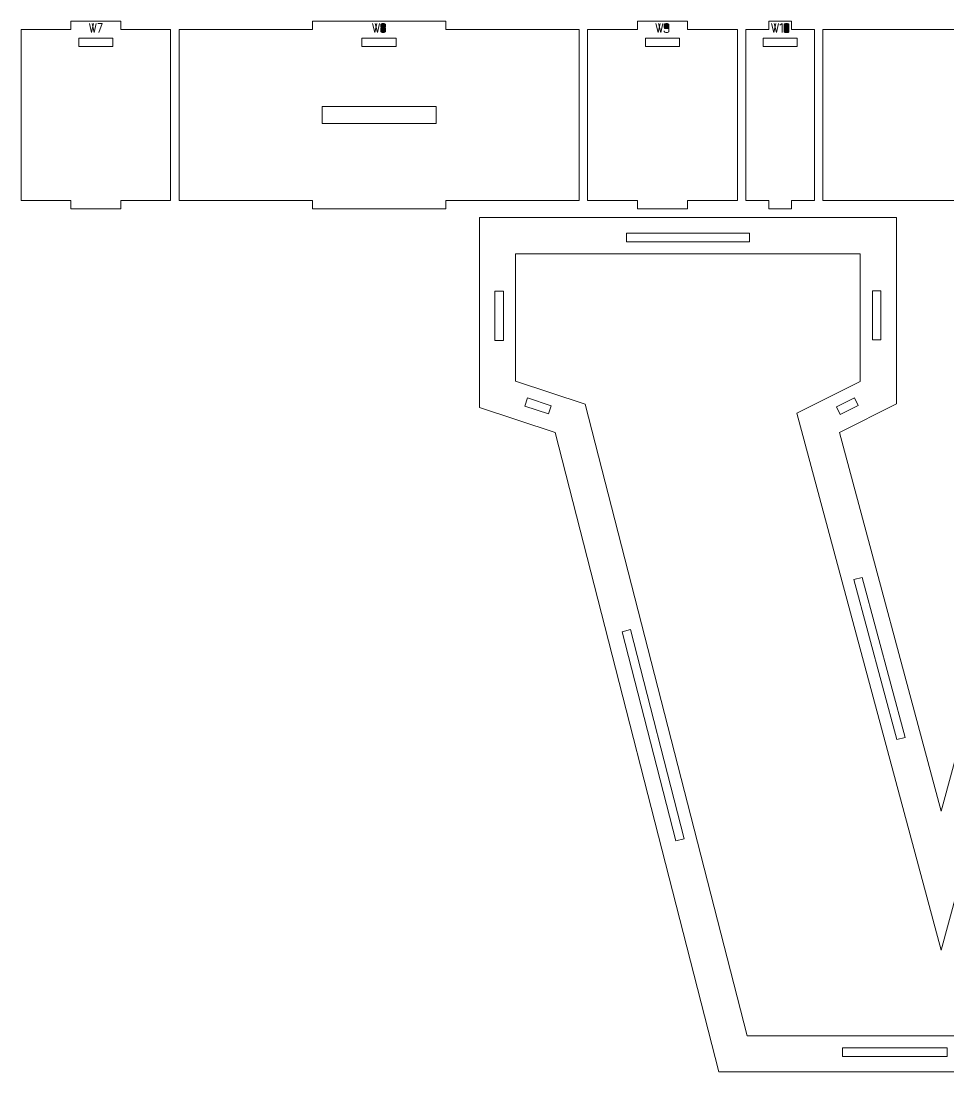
# Model space of a CAD drawing. Header units: centimetres. Extents: x -250 to 250, y -508 to 508.
# Drawn here: x 45.75 to 78.31, y -299.08 to -262.18 of the extents above; entities that cross this region are included whole.
import ezdxf

# ---------------------------------------------------------------- set-up
doc = ezdxf.new("R2010")
doc.units = ezdxf.units.CM
doc.header["$MEASUREMENT"] = 0
doc.layers.add('Capa 1', color=7, linetype='Continuous')

msp = doc.modelspace()

# ---------------------------------------------------------------- hatches: boundary and pattern name
at = {"layer": 'Capa 1', "true_color": 0x3e4095}
h = msp.add_hatch(color=175, dxfattribs=at)
edge = h.paths.add_edge_path()
edge.add_spline(control_points=[(48.15437, -262.27018), (48.15437, -262.27018), (48.23233, -262.58662), (48.23233, -262.58662), (48.23233, -262.58662), (48.30067, -262.27018), (48.30067, -262.27018), (48.30067, -262.27018), (48.30067, -262.27018), (48.30067, -262.27018), (48.30067, -262.27018), (48.23233, -262.58662), (48.23233, -262.58662), (48.23233, -262.58662), (48.15437, -262.27018), (48.15437, -262.27018)], knot_values=[0, 0, 0, 0, 0.2, 0.2, 0.2, 0.4, 0.4, 0.4, 0.6, 0.6, 0.6, 0.8, 0.8, 0.8, 1, 1, 1, 1], degree=3, periodic=1)
h = msp.add_hatch(color=175, dxfattribs=at)
edge = h.paths.add_edge_path()
edge.add_spline(control_points=[(48.24793, -262.27018), (48.24793, -262.27018), (48.32589, -262.58662), (48.32589, -262.58662), (48.32589, -262.58662), (48.39422, -262.27018), (48.39422, -262.27018), (48.39422, -262.27018), (48.39422, -262.27018), (48.39422, -262.27018), (48.39422, -262.27018), (48.32589, -262.58662), (48.32589, -262.58662), (48.32589, -262.58662), (48.24793, -262.27018), (48.24793, -262.27018)], knot_values=[0, 0, 0, 0, 0.2, 0.2, 0.2, 0.4, 0.4, 0.4, 0.6, 0.6, 0.6, 0.8, 0.8, 0.8, 1, 1, 1, 1], degree=3, periodic=1)
h = msp.add_hatch(color=175, dxfattribs=at)
edge = h.paths.add_edge_path()
edge.add_spline(control_points=[(48.4864, -262.58662), (48.4864, -262.58662), (48.60748, -262.27018), (48.60748, -262.27018), (48.60748, -262.27018), (48.44788, -262.27018), (48.44788, -262.27018), (48.44788, -262.27018), (48.60748, -262.27018), (48.60748, -262.27018), (48.60748, -262.27018), (48.4864, -262.58662), (48.4864, -262.58662)], knot_values=[0, 0, 0, 0, 0.25, 0.25, 0.25, 0.5, 0.5, 0.5, 0.75, 0.75, 0.75, 1, 1, 1, 1], degree=3, periodic=1)
h = msp.add_hatch(color=175, dxfattribs=at)
edge = h.paths.add_edge_path()
edge.add_spline(control_points=[(58.10013, -262.27018), (58.10013, -262.27018), (58.17809, -262.58662), (58.17809, -262.58662), (58.17809, -262.58662), (58.24643, -262.27018), (58.24643, -262.27018), (58.24643, -262.27018), (58.24643, -262.27018), (58.24643, -262.27018), (58.24643, -262.27018), (58.17809, -262.58662), (58.17809, -262.58662), (58.17809, -262.58662), (58.10013, -262.27018), (58.10013, -262.27018)], knot_values=[0, 0, 0, 0, 0.2, 0.2, 0.2, 0.4, 0.4, 0.4, 0.6, 0.6, 0.6, 0.8, 0.8, 0.8, 1, 1, 1, 1], degree=3, periodic=1)
h = msp.add_hatch(color=175, dxfattribs=at)
edge = h.paths.add_edge_path()
edge.add_spline(control_points=[(58.19369, -262.27018), (58.19369, -262.27018), (58.27165, -262.58662), (58.27165, -262.58662), (58.27165, -262.58662), (58.33998, -262.27018), (58.33998, -262.27018), (58.33998, -262.27018), (58.33998, -262.27018), (58.33998, -262.27018), (58.33998, -262.27018), (58.27165, -262.58662), (58.27165, -262.58662), (58.27165, -262.58662), (58.19369, -262.27018), (58.19369, -262.27018)], knot_values=[0, 0, 0, 0, 0.2, 0.2, 0.2, 0.4, 0.4, 0.4, 0.6, 0.6, 0.6, 0.8, 0.8, 0.8, 1, 1, 1, 1], degree=3, periodic=1)
h = msp.add_hatch(color=175, dxfattribs=at)
edge = h.paths.add_edge_path()
edge.add_spline(control_points=[(58.39364, -262.37979), (58.39364, -262.38774), (58.3993, -262.39492), (58.41061, -262.40134), (58.42192, -262.40776), (58.44378, -262.41204), (58.47619, -262.41418), (58.5086, -262.41204), (58.53046, -262.40776), (58.54177, -262.40134), (58.55308, -262.39492), (58.55874, -262.38774), (58.55874, -262.37979), (58.55874, -262.37979), (58.55874, -262.30549), (58.55874, -262.30549), (58.55874, -262.29571), (58.55087, -262.28738), (58.53512, -262.2805), (58.51938, -262.27362), (58.49973, -262.27018), (58.47619, -262.27018), (58.45265, -262.27018), (58.433, -262.27362), (58.41726, -262.2805), (58.40151, -262.28738), (58.39364, -262.29571), (58.39364, -262.30549), (58.39364, -262.30549), (58.39364, -262.37979), (58.39364, -262.37979)], knot_values=[0, 0, 0, 0, 0.1, 0.1, 0.1, 0.2, 0.2, 0.2, 0.3, 0.3, 0.3, 0.4, 0.4, 0.4, 0.5, 0.5, 0.5, 0.6, 0.6, 0.6, 0.7, 0.7, 0.7, 0.8, 0.8, 0.8, 0.9, 0.9, 0.9, 1, 1, 1, 1], degree=3, periodic=1)
h = msp.add_hatch(color=175, dxfattribs=at)
edge = h.paths.add_edge_path()
edge.add_spline(control_points=[(58.47619, -262.58662), (58.45265, -262.58662), (58.433, -262.58318), (58.41726, -262.5763), (58.40151, -262.56942), (58.39364, -262.56109), (58.39364, -262.55131), (58.39364, -262.55131), (58.39364, -262.44812), (58.39364, -262.44812), (58.39364, -262.43986), (58.3993, -262.43268), (58.41061, -262.42657), (58.42192, -262.42045), (58.44378, -262.41632), (58.47619, -262.41418), (58.44378, -262.41204), (58.42192, -262.40776), (58.41061, -262.40134), (58.3993, -262.39492), (58.39364, -262.38774), (58.39364, -262.37979), (58.39364, -262.37979), (58.39364, -262.30549), (58.39364, -262.30549), (58.39364, -262.29571), (58.40151, -262.28738), (58.41726, -262.2805), (58.433, -262.27362), (58.45265, -262.27018), (58.47619, -262.27018), (58.49973, -262.27018), (58.51938, -262.27362), (58.53512, -262.2805), (58.55087, -262.28738), (58.55874, -262.29571), (58.55874, -262.30549), (58.55874, -262.30549), (58.55874, -262.37979), (58.55874, -262.37979), (58.55874, -262.38774), (58.55308, -262.39492), (58.54177, -262.40134), (58.53046, -262.40776), (58.5086, -262.41204), (58.47619, -262.41418), (58.5086, -262.41632), (58.53046, -262.42045), (58.54177, -262.42657), (58.55308, -262.43268), (58.55874, -262.43986), (58.55874, -262.44812), (58.55874, -262.44812), (58.55874, -262.55131), (58.55874, -262.55131), (58.55874, -262.56109), (58.55087, -262.56942), (58.53512, -262.5763), (58.51938, -262.58318), (58.49973, -262.58662), (58.47619, -262.58662)], knot_values=[0, 0, 0, 0, 0.05, 0.05, 0.05, 0.1, 0.1, 0.1, 0.15, 0.15, 0.15, 0.2, 0.2, 0.2, 0.25, 0.25, 0.25, 0.3, 0.3, 0.3, 0.35, 0.35, 0.35, 0.4, 0.4, 0.4, 0.45, 0.45, 0.45, 0.5, 0.5, 0.5, 0.55, 0.55, 0.55, 0.6, 0.6, 0.6, 0.65, 0.65, 0.65, 0.7, 0.7, 0.7, 0.75, 0.75, 0.75, 0.8, 0.8, 0.8, 0.85, 0.85, 0.85, 0.9, 0.9, 0.9, 0.95, 0.95, 0.95, 1, 1, 1, 1], degree=3, periodic=1)
h = msp.add_hatch(color=175, dxfattribs=at)
edge = h.paths.add_edge_path()
edge.add_spline(control_points=[(68.05317, -262.27018), (68.05317, -262.27018), (68.13113, -262.58662), (68.13113, -262.58662), (68.13113, -262.58662), (68.19947, -262.27018), (68.19947, -262.27018), (68.19947, -262.27018), (68.19947, -262.27018), (68.19947, -262.27018), (68.19947, -262.27018), (68.13113, -262.58662), (68.13113, -262.58662), (68.13113, -262.58662), (68.05317, -262.27018), (68.05317, -262.27018)], knot_values=[0, 0, 0, 0, 0.2, 0.2, 0.2, 0.4, 0.4, 0.4, 0.6, 0.6, 0.6, 0.8, 0.8, 0.8, 1, 1, 1, 1], degree=3, periodic=1)
h = msp.add_hatch(color=175, dxfattribs=at)
edge = h.paths.add_edge_path()
edge.add_spline(control_points=[(68.14673, -262.27018), (68.14673, -262.27018), (68.22469, -262.58662), (68.22469, -262.58662), (68.22469, -262.58662), (68.29302, -262.27018), (68.29302, -262.27018), (68.29302, -262.27018), (68.29302, -262.27018), (68.29302, -262.27018), (68.29302, -262.27018), (68.22469, -262.58662), (68.22469, -262.58662), (68.22469, -262.58662), (68.14673, -262.27018), (68.14673, -262.27018)], knot_values=[0, 0, 0, 0, 0.2, 0.2, 0.2, 0.4, 0.4, 0.4, 0.6, 0.6, 0.6, 0.8, 0.8, 0.8, 1, 1, 1, 1], degree=3, periodic=1)
h = msp.add_hatch(color=175, dxfattribs=at)
edge = h.paths.add_edge_path()
edge.add_spline(control_points=[(68.34668, -262.41281), (68.34668, -262.42259), (68.35455, -262.43092), (68.3703, -262.4378), (68.38604, -262.44468), (68.40569, -262.44812), (68.42923, -262.44812), (68.45247, -262.44873), (68.47203, -262.4459), (68.48793, -262.43964), (68.50383, -262.43337), (68.51178, -262.42442), (68.51178, -262.41281), (68.51178, -262.41281), (68.51178, -262.30549), (68.51178, -262.30549), (68.51178, -262.29571), (68.50391, -262.28738), (68.48816, -262.2805), (68.47242, -262.27362), (68.45277, -262.27018), (68.42923, -262.27018), (68.40569, -262.27018), (68.38604, -262.27362), (68.3703, -262.2805), (68.35455, -262.28738), (68.34668, -262.29571), (68.34668, -262.30549), (68.34668, -262.30549), (68.34668, -262.41281), (68.34668, -262.41281)], knot_values=[0, 0, 0, 0, 0.1, 0.1, 0.1, 0.2, 0.2, 0.2, 0.3, 0.3, 0.3, 0.4, 0.4, 0.4, 0.5, 0.5, 0.5, 0.6, 0.6, 0.6, 0.7, 0.7, 0.7, 0.8, 0.8, 0.8, 0.9, 0.9, 0.9, 1, 1, 1, 1], degree=3, periodic=1)
h = msp.add_hatch(color=175, dxfattribs=at)
edge = h.paths.add_edge_path()
edge.add_spline(control_points=[(68.42923, -262.58662), (68.40569, -262.58662), (68.38604, -262.58318), (68.3703, -262.5763), (68.35455, -262.56942), (68.34668, -262.56109), (68.34668, -262.55131), (68.34668, -262.55131), (68.34668, -262.52608), (68.34668, -262.52608), (68.34668, -262.52608), (68.34668, -262.55131), (68.34668, -262.55131), (68.34668, -262.56109), (68.35455, -262.56942), (68.3703, -262.5763), (68.38604, -262.58318), (68.40569, -262.58662), (68.42923, -262.58662), (68.45277, -262.58662), (68.47242, -262.58318), (68.48816, -262.5763), (68.50391, -262.56942), (68.51178, -262.56109), (68.51178, -262.55131), (68.51178, -262.55131), (68.51178, -262.41281), (68.51178, -262.41281), (68.51178, -262.42442), (68.50383, -262.43337), (68.48793, -262.43964), (68.47203, -262.4459), (68.45247, -262.44873), (68.42923, -262.44812), (68.40569, -262.44812), (68.38604, -262.44468), (68.3703, -262.4378), (68.35455, -262.43092), (68.34668, -262.42259), (68.34668, -262.41281), (68.34668, -262.41281), (68.34668, -262.30549), (68.34668, -262.30549), (68.34668, -262.29571), (68.35455, -262.28738), (68.3703, -262.2805), (68.38604, -262.27362), (68.40569, -262.27018), (68.42923, -262.27018), (68.45277, -262.27018), (68.47242, -262.27362), (68.48816, -262.2805), (68.50391, -262.28738), (68.51178, -262.29571), (68.51178, -262.30549), (68.51178, -262.30549), (68.51178, -262.41281), (68.51178, -262.41281), (68.51178, -262.41281), (68.51178, -262.55131), (68.51178, -262.55131), (68.51178, -262.56109), (68.50391, -262.56942), (68.48816, -262.5763), (68.47242, -262.58318), (68.45277, -262.58662), (68.42923, -262.58662)], knot_values=[0, 0, 0, 0, 0.04545455, 0.04545455, 0.04545455, 0.09090909, 0.09090909, 0.09090909, 0.13636364, 0.13636364, 0.13636364, 0.18181818, 0.18181818, 0.18181818, 0.22727273, 0.22727273, 0.22727273, 0.27272727, 0.27272727, 0.27272727, 0.31818182, 0.31818182, 0.31818182, 0.36363636, 0.36363636, 0.36363636, 0.40909091, 0.40909091, 0.40909091, 0.45454545, 0.45454545, 0.45454545, 0.5, 0.5, 0.5, 0.54545455, 0.54545455, 0.54545455, 0.59090909, 0.59090909, 0.59090909, 0.63636364, 0.63636364, 0.63636364, 0.68181818, 0.68181818, 0.68181818, 0.72727273, 0.72727273, 0.72727273, 0.77272727, 0.77272727, 0.77272727, 0.81818182, 0.81818182, 0.81818182, 0.86363636, 0.86363636, 0.86363636, 0.90909091, 0.90909091, 0.90909091, 0.95454545, 0.95454545, 0.95454545, 1, 1, 1, 1], degree=3, periodic=1)
h = msp.add_hatch(color=175, dxfattribs=at)
edge = h.paths.add_edge_path()
edge.add_spline(control_points=[(72.11374, -262.27018), (72.11374, -262.27018), (72.1917, -262.58662), (72.1917, -262.58662), (72.1917, -262.58662), (72.26004, -262.27018), (72.26004, -262.27018), (72.26004, -262.27018), (72.26004, -262.27018), (72.26004, -262.27018), (72.26004, -262.27018), (72.1917, -262.58662), (72.1917, -262.58662), (72.1917, -262.58662), (72.11374, -262.27018), (72.11374, -262.27018)], knot_values=[0, 0, 0, 0, 0.2, 0.2, 0.2, 0.4, 0.4, 0.4, 0.6, 0.6, 0.6, 0.8, 0.8, 0.8, 1, 1, 1, 1], degree=3, periodic=1)
h = msp.add_hatch(color=175, dxfattribs=at)
edge = h.paths.add_edge_path()
edge.add_spline(control_points=[(72.2073, -262.27018), (72.2073, -262.27018), (72.28526, -262.58662), (72.28526, -262.58662), (72.28526, -262.58662), (72.35359, -262.27018), (72.35359, -262.27018), (72.35359, -262.27018), (72.35359, -262.27018), (72.35359, -262.27018), (72.35359, -262.27018), (72.28526, -262.58662), (72.28526, -262.58662), (72.28526, -262.58662), (72.2073, -262.27018), (72.2073, -262.27018)], knot_values=[0, 0, 0, 0, 0.2, 0.2, 0.2, 0.4, 0.4, 0.4, 0.6, 0.6, 0.6, 0.8, 0.8, 0.8, 1, 1, 1, 1], degree=3, periodic=1)
h = msp.add_hatch(color=175, dxfattribs=at)
edge = h.paths.add_edge_path()
edge.add_spline(control_points=[(72.48338, -262.26972), (72.48338, -262.26972), (72.40725, -262.32246), (72.40725, -262.32246), (72.40725, -262.32246), (72.48338, -262.26972), (72.48338, -262.26972), (72.48338, -262.26972), (72.48338, -262.58662), (72.48338, -262.58662), (72.48338, -262.58662), (72.48338, -262.26972), (72.48338, -262.26972)], knot_values=[0, 0, 0, 0, 0.25, 0.25, 0.25, 0.5, 0.5, 0.5, 0.75, 0.75, 0.75, 1, 1, 1, 1], degree=3, periodic=1)
h = msp.add_hatch(color=175, dxfattribs=at)
edge = h.paths.add_edge_path()
edge.add_spline(control_points=[(72.55401, -262.56277), (72.55401, -262.57256), (72.56188, -262.57898), (72.57763, -262.58203), (72.59337, -262.58509), (72.61302, -262.58662), (72.63656, -262.58662), (72.6601, -262.58662), (72.67975, -262.58509), (72.69549, -262.58203), (72.71124, -262.57898), (72.71911, -262.57256), (72.71911, -262.56277), (72.71911, -262.56277), (72.71911, -262.29449), (72.71911, -262.29449), (72.71911, -262.2847), (72.71124, -262.2782), (72.69549, -262.27499), (72.67975, -262.27178), (72.6601, -262.27018), (72.63656, -262.27018), (72.61302, -262.27018), (72.59337, -262.27178), (72.57763, -262.27499), (72.56188, -262.2782), (72.55401, -262.2847), (72.55401, -262.29449), (72.55401, -262.29449), (72.55401, -262.56277), (72.55401, -262.56277)], knot_values=[0, 0, 0, 0, 0.1, 0.1, 0.1, 0.2, 0.2, 0.2, 0.3, 0.3, 0.3, 0.4, 0.4, 0.4, 0.5, 0.5, 0.5, 0.6, 0.6, 0.6, 0.7, 0.7, 0.7, 0.8, 0.8, 0.8, 0.9, 0.9, 0.9, 1, 1, 1, 1], degree=3, periodic=1)
h = msp.add_hatch(color=175, dxfattribs=at)
edge = h.paths.add_edge_path()
edge.add_spline(control_points=[(72.71911, -262.56277), (72.71911, -262.57256), (72.71124, -262.57898), (72.69549, -262.58203), (72.67975, -262.58509), (72.6601, -262.58662), (72.63656, -262.58662), (72.61302, -262.58662), (72.59337, -262.58509), (72.57763, -262.58203), (72.56188, -262.57898), (72.55401, -262.57256), (72.55401, -262.56277), (72.55401, -262.56277), (72.55401, -262.29449), (72.55401, -262.29449), (72.55401, -262.2847), (72.56188, -262.2782), (72.57763, -262.27499), (72.59337, -262.27178), (72.61302, -262.27018), (72.63656, -262.27018), (72.6601, -262.27018), (72.67975, -262.27178), (72.69549, -262.27499), (72.71124, -262.2782), (72.71911, -262.2847), (72.71911, -262.29449), (72.71911, -262.29449), (72.71911, -262.56277), (72.71911, -262.56277)], knot_values=[0, 0, 0, 0, 0.1, 0.1, 0.1, 0.2, 0.2, 0.2, 0.3, 0.3, 0.3, 0.4, 0.4, 0.4, 0.5, 0.5, 0.5, 0.6, 0.6, 0.6, 0.7, 0.7, 0.7, 0.8, 0.8, 0.8, 0.9, 0.9, 0.9, 1, 1, 1, 1], degree=3, periodic=1)
h = msp.add_hatch(color=175, dxfattribs=at)
edge = h.paths.add_edge_path()
edge.add_spline(control_points=[(58.39364, -262.55131), (58.39364, -262.56109), (58.40151, -262.56942), (58.41726, -262.5763), (58.433, -262.58318), (58.45265, -262.58662), (58.47619, -262.58662), (58.49973, -262.58662), (58.51938, -262.58318), (58.53512, -262.5763), (58.55087, -262.56942), (58.55874, -262.56109), (58.55874, -262.55131), (58.55874, -262.55131), (58.55874, -262.44812), (58.55874, -262.44812), (58.55874, -262.43986), (58.55308, -262.43268), (58.54177, -262.42657), (58.53046, -262.42045), (58.5086, -262.41632), (58.47619, -262.41418), (58.44378, -262.41632), (58.42192, -262.42045), (58.41061, -262.42657), (58.3993, -262.43268), (58.39364, -262.43986), (58.39364, -262.44812), (58.39364, -262.44812), (58.39364, -262.55131), (58.39364, -262.55131)], knot_values=[0, 0, 0, 0, 0.1, 0.1, 0.1, 0.2, 0.2, 0.2, 0.3, 0.3, 0.3, 0.4, 0.4, 0.4, 0.5, 0.5, 0.5, 0.6, 0.6, 0.6, 0.7, 0.7, 0.7, 0.8, 0.8, 0.8, 0.9, 0.9, 0.9, 1, 1, 1, 1], degree=3, periodic=1)

# ---------------------------------------------------------------- linework, layer by layer
at = {"layer": 'Capa 1', "color": 240, "lineweight": 20}
for points, knots in [([(45.75452, -262.48022), (45.75452, -262.48022), (45.75452, -268.48022), (45.75452, -268.48022), (45.75452, -268.48022), (47.50546, -268.48022), (47.50546, -268.48022), (47.50546, -268.48022), (47.50546, -268.78022), (47.50546, -268.78022), (47.50546, -268.78022), (49.2564, -268.78022), (49.2564, -268.78022), (49.2564, -268.78022), (49.2564, -268.48022), (49.2564, -268.48022), (49.2564, -268.48022), (51.00734, -268.48022), (51.00734, -268.48022), (51.00734, -268.48022), (51.00734, -262.48022), (51.00734, -262.48022), (51.00734, -262.48022), (49.2564, -262.48022), (49.2564, -262.48022), (49.2564, -262.48022), (49.2564, -262.18022), (49.2564, -262.18022), (49.2564, -262.18022), (47.50546, -262.18022), (47.50546, -262.18022), (47.50546, -262.18022), (47.50546, -262.48022), (47.50546, -262.48022), (47.50546, -262.48022), (45.75452, -262.48022), (45.75452, -262.48022)], [0, 0, 0, 0, 0.08333333, 0.08333333, 0.08333333, 0.16666667, 0.16666667, 0.16666667, 0.25, 0.25, 0.25, 0.33333333, 0.33333333, 0.33333333, 0.41666667, 0.41666667, 0.41666667, 0.5, 0.5, 0.5, 0.58333333, 0.58333333, 0.58333333, 0.66666667, 0.66666667, 0.66666667, 0.75, 0.75, 0.75, 0.83333333, 0.83333333, 0.83333333, 0.91666667, 0.91666667, 0.91666667, 1, 1, 1, 1]), ([(51.30734, -262.48022), (51.30734, -262.48022), (51.30734, -268.48022), (51.30734, -268.48022), (51.30734, -268.48022), (55.98873, -268.48022), (55.98873, -268.48022), (55.98873, -268.48022), (55.98873, -268.78022), (55.98873, -268.78022), (55.98873, -268.78022), (60.67013, -268.78022), (60.67013, -268.78022), (60.67013, -268.78022), (60.67013, -268.48022), (60.67013, -268.48022), (60.67013, -268.48022), (65.35153, -268.48022), (65.35153, -268.48022), (65.35153, -268.48022), (65.35153, -262.48022), (65.35153, -262.48022), (65.35153, -262.48022), (60.67013, -262.48022), (60.67013, -262.48022), (60.67013, -262.48022), (60.67013, -262.18022), (60.67013, -262.18022), (60.67013, -262.18022), (55.98873, -262.18022), (55.98873, -262.18022), (55.98873, -262.18022), (55.98873, -262.48022), (55.98873, -262.48022), (55.98873, -262.48022), (51.30734, -262.48022), (51.30734, -262.48022)], [0, 0, 0, 0, 0.08333333, 0.08333333, 0.08333333, 0.16666667, 0.16666667, 0.16666667, 0.25, 0.25, 0.25, 0.33333333, 0.33333333, 0.33333333, 0.41666667, 0.41666667, 0.41666667, 0.5, 0.5, 0.5, 0.58333333, 0.58333333, 0.58333333, 0.66666667, 0.66666667, 0.66666667, 0.75, 0.75, 0.75, 0.83333333, 0.83333333, 0.83333333, 0.91666667, 0.91666667, 0.91666667, 1, 1, 1, 1]), ([(65.65153, -262.48022), (65.65153, -262.48022), (65.65153, -268.48022), (65.65153, -268.48022), (65.65153, -268.48022), (67.40549, -268.48022), (67.40549, -268.48022), (67.40549, -268.48022), (67.40549, -268.78022), (67.40549, -268.78022), (67.40549, -268.78022), (69.15945, -268.78022), (69.15945, -268.78022), (69.15945, -268.78022), (69.15945, -268.48022), (69.15945, -268.48022), (69.15945, -268.48022), (70.91342, -268.48022), (70.91342, -268.48022), (70.91342, -268.48022), (70.91342, -262.48022), (70.91342, -262.48022), (70.91342, -262.48022), (69.15945, -262.48022), (69.15945, -262.48022), (69.15945, -262.48022), (69.15945, -262.18022), (69.15945, -262.18022), (69.15945, -262.18022), (67.40549, -262.18022), (67.40549, -262.18022), (67.40549, -262.18022), (67.40549, -262.48022), (67.40549, -262.48022), (67.40549, -262.48022), (65.65153, -262.48022), (65.65153, -262.48022)], [0, 0, 0, 0, 0.08333333, 0.08333333, 0.08333333, 0.16666667, 0.16666667, 0.16666667, 0.25, 0.25, 0.25, 0.33333333, 0.33333333, 0.33333333, 0.41666667, 0.41666667, 0.41666667, 0.5, 0.5, 0.5, 0.58333333, 0.58333333, 0.58333333, 0.66666667, 0.66666667, 0.66666667, 0.75, 0.75, 0.75, 0.83333333, 0.83333333, 0.83333333, 0.91666667, 0.91666667, 0.91666667, 1, 1, 1, 1]), ([(71.21342, -262.48022), (71.21342, -262.48022), (71.21342, -268.48022), (71.21342, -268.48022), (71.21342, -268.48022), (72.01543, -268.48022), (72.01543, -268.48022), (72.01543, -268.48022), (72.01543, -268.78022), (72.01543, -268.78022), (72.01543, -268.78022), (72.81743, -268.78022), (72.81743, -268.78022), (72.81743, -268.78022), (72.81743, -268.48022), (72.81743, -268.48022), (72.81743, -268.48022), (73.61944, -268.48022), (73.61944, -268.48022), (73.61944, -268.48022), (73.61944, -262.48022), (73.61944, -262.48022), (73.61944, -262.48022), (72.81743, -262.48022), (72.81743, -262.48022), (72.81743, -262.48022), (72.81743, -262.18022), (72.81743, -262.18022), (72.81743, -262.18022), (72.01543, -262.18022), (72.01543, -262.18022), (72.01543, -262.18022), (72.01543, -262.48022), (72.01543, -262.48022), (72.01543, -262.48022), (71.21342, -262.48022), (71.21342, -262.48022)], [0, 0, 0, 0, 0.08333333, 0.08333333, 0.08333333, 0.16666667, 0.16666667, 0.16666667, 0.25, 0.25, 0.25, 0.33333333, 0.33333333, 0.33333333, 0.41666667, 0.41666667, 0.41666667, 0.5, 0.5, 0.5, 0.58333333, 0.58333333, 0.58333333, 0.66666667, 0.66666667, 0.66666667, 0.75, 0.75, 0.75, 0.83333333, 0.83333333, 0.83333333, 0.91666667, 0.91666667, 0.91666667, 1, 1, 1, 1]), ([(73.91944, -262.48022), (73.91944, -262.48022), (73.91944, -268.48022), (73.91944, -268.48022), (73.91944, -268.48022), (79.70701, -268.48022), (79.70701, -268.48022), (79.70701, -268.48022), (79.70701, -268.78022), (79.70701, -268.78022), (79.70701, -268.78022), (85.49458, -268.78022), (85.49458, -268.78022), (85.49458, -268.78022), (85.49458, -268.48022), (85.49458, -268.48022), (85.49458, -268.48022), (91.28215, -268.48022), (91.28215, -268.48022), (91.28215, -268.48022), (91.28215, -262.48022), (91.28215, -262.48022), (91.28215, -262.48022), (85.49458, -262.48022), (85.49458, -262.48022), (85.49458, -262.48022), (85.49458, -262.18022), (85.49458, -262.18022), (85.49458, -262.18022), (79.70701, -262.18022), (79.70701, -262.18022), (79.70701, -262.18022), (79.70701, -262.48022), (79.70701, -262.48022), (79.70701, -262.48022), (73.91944, -262.48022), (73.91944, -262.48022)], [0, 0, 0, 0, 0.08333333, 0.08333333, 0.08333333, 0.16666667, 0.16666667, 0.16666667, 0.25, 0.25, 0.25, 0.33333333, 0.33333333, 0.33333333, 0.41666667, 0.41666667, 0.41666667, 0.5, 0.5, 0.5, 0.58333333, 0.58333333, 0.58333333, 0.66666667, 0.66666667, 0.66666667, 0.75, 0.75, 0.75, 0.83333333, 0.83333333, 0.83333333, 0.91666667, 0.91666667, 0.91666667, 1, 1, 1, 1]), ([(47.78093, -263.08), (47.78093, -263.08), (48.98093, -263.08), (48.98093, -263.08), (48.98093, -263.08), (48.98093, -262.78), (48.98093, -262.78), (48.98093, -262.78), (47.78093, -262.78), (47.78093, -262.78), (47.78093, -262.78), (47.78093, -263.08), (47.78093, -263.08)], [0, 0, 0, 0, 0.25, 0.25, 0.25, 0.5, 0.5, 0.5, 0.75, 0.75, 0.75, 1, 1, 1, 1]), ([(57.72944, -263.08), (57.72944, -263.08), (58.92944, -263.08), (58.92944, -263.08), (58.92944, -263.08), (58.92944, -262.78), (58.92944, -262.78), (58.92944, -262.78), (57.72944, -262.78), (57.72944, -262.78), (57.72944, -262.78), (57.72944, -263.08), (57.72944, -263.08)], [0, 0, 0, 0, 0.25, 0.25, 0.25, 0.5, 0.5, 0.5, 0.75, 0.75, 0.75, 1, 1, 1, 1]), ([(67.68248, -263.08), (67.68248, -263.08), (68.88248, -263.08), (68.88248, -263.08), (68.88248, -263.08), (68.88248, -262.78), (68.88248, -262.78), (68.88248, -262.78), (67.68248, -262.78), (67.68248, -262.78), (67.68248, -262.78), (67.68248, -263.08), (67.68248, -263.08)], [0, 0, 0, 0, 0.25, 0.25, 0.25, 0.5, 0.5, 0.5, 0.75, 0.75, 0.75, 1, 1, 1, 1]), ([(71.81643, -263.08), (71.81643, -263.08), (73.01643, -263.08), (73.01643, -263.08), (73.01643, -263.08), (73.01643, -262.78), (73.01643, -262.78), (73.01643, -262.78), (71.81643, -262.78), (71.81643, -262.78), (71.81643, -262.78), (71.81643, -263.08), (71.81643, -263.08)], [0, 0, 0, 0, 0.25, 0.25, 0.25, 0.5, 0.5, 0.5, 0.75, 0.75, 0.75, 1, 1, 1, 1]), ([(56.32944, -265.18022), (56.32944, -265.18022), (60.32944, -265.18022), (60.32944, -265.18022), (60.32944, -265.18022), (60.32944, -265.78022), (60.32944, -265.78022), (60.32944, -265.78022), (56.32944, -265.78022), (56.32944, -265.78022), (56.32944, -265.78022), (56.32944, -265.18022), (56.32944, -265.18022)], [0, 0, 0, 0, 0.25, 0.25, 0.25, 0.5, 0.5, 0.5, 0.75, 0.75, 0.75, 1, 1, 1, 1])]:
    msp.add_open_spline(points, degree=3, knots=knots, dxfattribs=at)
at = {"layer": 'Capa 1', "color": 114, "lineweight": 9}
for points, knots in [([(48.15437, -262.27018), (48.15437, -262.27018), (48.23233, -262.58662), (48.23233, -262.58662), (48.23233, -262.58662), (48.30067, -262.27018), (48.30067, -262.27018), (48.30067, -262.27018), (48.30067, -262.27018), (48.30067, -262.27018), (48.30067, -262.27018), (48.23233, -262.58662), (48.23233, -262.58662), (48.23233, -262.58662), (48.15437, -262.27018), (48.15437, -262.27018)], [0, 0, 0, 0, 0.2, 0.2, 0.2, 0.4, 0.4, 0.4, 0.6, 0.6, 0.6, 0.8, 0.8, 0.8, 1, 1, 1, 1]), ([(48.24793, -262.27018), (48.24793, -262.27018), (48.32589, -262.58662), (48.32589, -262.58662), (48.32589, -262.58662), (48.39422, -262.27018), (48.39422, -262.27018), (48.39422, -262.27018), (48.39422, -262.27018), (48.39422, -262.27018), (48.39422, -262.27018), (48.32589, -262.58662), (48.32589, -262.58662), (48.32589, -262.58662), (48.24793, -262.27018), (48.24793, -262.27018)], [0, 0, 0, 0, 0.2, 0.2, 0.2, 0.4, 0.4, 0.4, 0.6, 0.6, 0.6, 0.8, 0.8, 0.8, 1, 1, 1, 1]), ([(48.4864, -262.58662), (48.4864, -262.58662), (48.60748, -262.27018), (48.60748, -262.27018), (48.60748, -262.27018), (48.44788, -262.27018), (48.44788, -262.27018), (48.44788, -262.27018), (48.60748, -262.27018), (48.60748, -262.27018), (48.60748, -262.27018), (48.4864, -262.58662), (48.4864, -262.58662)], [0, 0, 0, 0, 0.25, 0.25, 0.25, 0.5, 0.5, 0.5, 0.75, 0.75, 0.75, 1, 1, 1, 1]), ([(58.10013, -262.27018), (58.10013, -262.27018), (58.17809, -262.58662), (58.17809, -262.58662), (58.17809, -262.58662), (58.24643, -262.27018), (58.24643, -262.27018), (58.24643, -262.27018), (58.24643, -262.27018), (58.24643, -262.27018), (58.24643, -262.27018), (58.17809, -262.58662), (58.17809, -262.58662), (58.17809, -262.58662), (58.10013, -262.27018), (58.10013, -262.27018)], [0, 0, 0, 0, 0.2, 0.2, 0.2, 0.4, 0.4, 0.4, 0.6, 0.6, 0.6, 0.8, 0.8, 0.8, 1, 1, 1, 1]), ([(58.19369, -262.27018), (58.19369, -262.27018), (58.27165, -262.58662), (58.27165, -262.58662), (58.27165, -262.58662), (58.33998, -262.27018), (58.33998, -262.27018), (58.33998, -262.27018), (58.33998, -262.27018), (58.33998, -262.27018), (58.33998, -262.27018), (58.27165, -262.58662), (58.27165, -262.58662), (58.27165, -262.58662), (58.19369, -262.27018), (58.19369, -262.27018)], [0, 0, 0, 0, 0.2, 0.2, 0.2, 0.4, 0.4, 0.4, 0.6, 0.6, 0.6, 0.8, 0.8, 0.8, 1, 1, 1, 1]), ([(58.39364, -262.37979), (58.39364, -262.38774), (58.3993, -262.39492), (58.41061, -262.40134), (58.42192, -262.40776), (58.44378, -262.41204), (58.47619, -262.41418), (58.5086, -262.41204), (58.53046, -262.40776), (58.54177, -262.40134), (58.55308, -262.39492), (58.55874, -262.38774), (58.55874, -262.37979), (58.55874, -262.37979), (58.55874, -262.30549), (58.55874, -262.30549), (58.55874, -262.29571), (58.55087, -262.28738), (58.53512, -262.2805), (58.51938, -262.27362), (58.49973, -262.27018), (58.47619, -262.27018), (58.45265, -262.27018), (58.433, -262.27362), (58.41726, -262.2805), (58.40151, -262.28738), (58.39364, -262.29571), (58.39364, -262.30549), (58.39364, -262.30549), (58.39364, -262.37979), (58.39364, -262.37979)], [0, 0, 0, 0, 0.1, 0.1, 0.1, 0.2, 0.2, 0.2, 0.3, 0.3, 0.3, 0.4, 0.4, 0.4, 0.5, 0.5, 0.5, 0.6, 0.6, 0.6, 0.7, 0.7, 0.7, 0.8, 0.8, 0.8, 0.9, 0.9, 0.9, 1, 1, 1, 1]), ([(58.47619, -262.58662), (58.45265, -262.58662), (58.433, -262.58318), (58.41726, -262.5763), (58.40151, -262.56942), (58.39364, -262.56109), (58.39364, -262.55131), (58.39364, -262.55131), (58.39364, -262.44812), (58.39364, -262.44812), (58.39364, -262.43986), (58.3993, -262.43268), (58.41061, -262.42657), (58.42192, -262.42045), (58.44378, -262.41632), (58.47619, -262.41418), (58.44378, -262.41204), (58.42192, -262.40776), (58.41061, -262.40134), (58.3993, -262.39492), (58.39364, -262.38774), (58.39364, -262.37979), (58.39364, -262.37979), (58.39364, -262.30549), (58.39364, -262.30549), (58.39364, -262.29571), (58.40151, -262.28738), (58.41726, -262.2805), (58.433, -262.27362), (58.45265, -262.27018), (58.47619, -262.27018), (58.49973, -262.27018), (58.51938, -262.27362), (58.53512, -262.2805), (58.55087, -262.28738), (58.55874, -262.29571), (58.55874, -262.30549), (58.55874, -262.30549), (58.55874, -262.37979), (58.55874, -262.37979), (58.55874, -262.38774), (58.55308, -262.39492), (58.54177, -262.40134), (58.53046, -262.40776), (58.5086, -262.41204), (58.47619, -262.41418), (58.5086, -262.41632), (58.53046, -262.42045), (58.54177, -262.42657), (58.55308, -262.43268), (58.55874, -262.43986), (58.55874, -262.44812), (58.55874, -262.44812), (58.55874, -262.55131), (58.55874, -262.55131), (58.55874, -262.56109), (58.55087, -262.56942), (58.53512, -262.5763), (58.51938, -262.58318), (58.49973, -262.58662), (58.47619, -262.58662)], [0, 0, 0, 0, 0.05, 0.05, 0.05, 0.1, 0.1, 0.1, 0.15, 0.15, 0.15, 0.2, 0.2, 0.2, 0.25, 0.25, 0.25, 0.3, 0.3, 0.3, 0.35, 0.35, 0.35, 0.4, 0.4, 0.4, 0.45, 0.45, 0.45, 0.5, 0.5, 0.5, 0.55, 0.55, 0.55, 0.6, 0.6, 0.6, 0.65, 0.65, 0.65, 0.7, 0.7, 0.7, 0.75, 0.75, 0.75, 0.8, 0.8, 0.8, 0.85, 0.85, 0.85, 0.9, 0.9, 0.9, 0.95, 0.95, 0.95, 1, 1, 1, 1]), ([(68.05317, -262.27018), (68.05317, -262.27018), (68.13113, -262.58662), (68.13113, -262.58662), (68.13113, -262.58662), (68.19947, -262.27018), (68.19947, -262.27018), (68.19947, -262.27018), (68.19947, -262.27018), (68.19947, -262.27018), (68.19947, -262.27018), (68.13113, -262.58662), (68.13113, -262.58662), (68.13113, -262.58662), (68.05317, -262.27018), (68.05317, -262.27018)], [0, 0, 0, 0, 0.2, 0.2, 0.2, 0.4, 0.4, 0.4, 0.6, 0.6, 0.6, 0.8, 0.8, 0.8, 1, 1, 1, 1]), ([(68.14673, -262.27018), (68.14673, -262.27018), (68.22469, -262.58662), (68.22469, -262.58662), (68.22469, -262.58662), (68.29302, -262.27018), (68.29302, -262.27018), (68.29302, -262.27018), (68.29302, -262.27018), (68.29302, -262.27018), (68.29302, -262.27018), (68.22469, -262.58662), (68.22469, -262.58662), (68.22469, -262.58662), (68.14673, -262.27018), (68.14673, -262.27018)], [0, 0, 0, 0, 0.2, 0.2, 0.2, 0.4, 0.4, 0.4, 0.6, 0.6, 0.6, 0.8, 0.8, 0.8, 1, 1, 1, 1]), ([(68.34668, -262.41281), (68.34668, -262.42259), (68.35455, -262.43092), (68.3703, -262.4378), (68.38604, -262.44468), (68.40569, -262.44812), (68.42923, -262.44812), (68.45247, -262.44873), (68.47203, -262.4459), (68.48793, -262.43964), (68.50383, -262.43337), (68.51178, -262.42442), (68.51178, -262.41281), (68.51178, -262.41281), (68.51178, -262.30549), (68.51178, -262.30549), (68.51178, -262.29571), (68.50391, -262.28738), (68.48816, -262.2805), (68.47242, -262.27362), (68.45277, -262.27018), (68.42923, -262.27018), (68.40569, -262.27018), (68.38604, -262.27362), (68.3703, -262.2805), (68.35455, -262.28738), (68.34668, -262.29571), (68.34668, -262.30549), (68.34668, -262.30549), (68.34668, -262.41281), (68.34668, -262.41281)], [0, 0, 0, 0, 0.1, 0.1, 0.1, 0.2, 0.2, 0.2, 0.3, 0.3, 0.3, 0.4, 0.4, 0.4, 0.5, 0.5, 0.5, 0.6, 0.6, 0.6, 0.7, 0.7, 0.7, 0.8, 0.8, 0.8, 0.9, 0.9, 0.9, 1, 1, 1, 1]), ([(68.42923, -262.58662), (68.40569, -262.58662), (68.38604, -262.58318), (68.3703, -262.5763), (68.35455, -262.56942), (68.34668, -262.56109), (68.34668, -262.55131), (68.34668, -262.55131), (68.34668, -262.52608), (68.34668, -262.52608), (68.34668, -262.52608), (68.34668, -262.55131), (68.34668, -262.55131), (68.34668, -262.56109), (68.35455, -262.56942), (68.3703, -262.5763), (68.38604, -262.58318), (68.40569, -262.58662), (68.42923, -262.58662), (68.45277, -262.58662), (68.47242, -262.58318), (68.48816, -262.5763), (68.50391, -262.56942), (68.51178, -262.56109), (68.51178, -262.55131), (68.51178, -262.55131), (68.51178, -262.41281), (68.51178, -262.41281), (68.51178, -262.42442), (68.50383, -262.43337), (68.48793, -262.43964), (68.47203, -262.4459), (68.45247, -262.44873), (68.42923, -262.44812), (68.40569, -262.44812), (68.38604, -262.44468), (68.3703, -262.4378), (68.35455, -262.43092), (68.34668, -262.42259), (68.34668, -262.41281), (68.34668, -262.41281), (68.34668, -262.30549), (68.34668, -262.30549), (68.34668, -262.29571), (68.35455, -262.28738), (68.3703, -262.2805), (68.38604, -262.27362), (68.40569, -262.27018), (68.42923, -262.27018), (68.45277, -262.27018), (68.47242, -262.27362), (68.48816, -262.2805), (68.50391, -262.28738), (68.51178, -262.29571), (68.51178, -262.30549), (68.51178, -262.30549), (68.51178, -262.41281), (68.51178, -262.41281), (68.51178, -262.41281), (68.51178, -262.55131), (68.51178, -262.55131), (68.51178, -262.56109), (68.50391, -262.56942), (68.48816, -262.5763), (68.47242, -262.58318), (68.45277, -262.58662), (68.42923, -262.58662)], [0, 0, 0, 0, 0.04545455, 0.04545455, 0.04545455, 0.09090909, 0.09090909, 0.09090909, 0.13636364, 0.13636364, 0.13636364, 0.18181818, 0.18181818, 0.18181818, 0.22727273, 0.22727273, 0.22727273, 0.27272727, 0.27272727, 0.27272727, 0.31818182, 0.31818182, 0.31818182, 0.36363636, 0.36363636, 0.36363636, 0.40909091, 0.40909091, 0.40909091, 0.45454545, 0.45454545, 0.45454545, 0.5, 0.5, 0.5, 0.54545455, 0.54545455, 0.54545455, 0.59090909, 0.59090909, 0.59090909, 0.63636364, 0.63636364, 0.63636364, 0.68181818, 0.68181818, 0.68181818, 0.72727273, 0.72727273, 0.72727273, 0.77272727, 0.77272727, 0.77272727, 0.81818182, 0.81818182, 0.81818182, 0.86363636, 0.86363636, 0.86363636, 0.90909091, 0.90909091, 0.90909091, 0.95454545, 0.95454545, 0.95454545, 1, 1, 1, 1]), ([(72.11374, -262.27018), (72.11374, -262.27018), (72.1917, -262.58662), (72.1917, -262.58662), (72.1917, -262.58662), (72.26004, -262.27018), (72.26004, -262.27018), (72.26004, -262.27018), (72.26004, -262.27018), (72.26004, -262.27018), (72.26004, -262.27018), (72.1917, -262.58662), (72.1917, -262.58662), (72.1917, -262.58662), (72.11374, -262.27018), (72.11374, -262.27018)], [0, 0, 0, 0, 0.2, 0.2, 0.2, 0.4, 0.4, 0.4, 0.6, 0.6, 0.6, 0.8, 0.8, 0.8, 1, 1, 1, 1]), ([(72.2073, -262.27018), (72.2073, -262.27018), (72.28526, -262.58662), (72.28526, -262.58662), (72.28526, -262.58662), (72.35359, -262.27018), (72.35359, -262.27018), (72.35359, -262.27018), (72.35359, -262.27018), (72.35359, -262.27018), (72.35359, -262.27018), (72.28526, -262.58662), (72.28526, -262.58662), (72.28526, -262.58662), (72.2073, -262.27018), (72.2073, -262.27018)], [0, 0, 0, 0, 0.2, 0.2, 0.2, 0.4, 0.4, 0.4, 0.6, 0.6, 0.6, 0.8, 0.8, 0.8, 1, 1, 1, 1]), ([(72.48338, -262.26972), (72.48338, -262.26972), (72.40725, -262.32246), (72.40725, -262.32246), (72.40725, -262.32246), (72.48338, -262.26972), (72.48338, -262.26972), (72.48338, -262.26972), (72.48338, -262.58662), (72.48338, -262.58662), (72.48338, -262.58662), (72.48338, -262.26972), (72.48338, -262.26972)], [0, 0, 0, 0, 0.25, 0.25, 0.25, 0.5, 0.5, 0.5, 0.75, 0.75, 0.75, 1, 1, 1, 1]), ([(72.55401, -262.56277), (72.55401, -262.57256), (72.56188, -262.57898), (72.57763, -262.58203), (72.59337, -262.58509), (72.61302, -262.58662), (72.63656, -262.58662), (72.6601, -262.58662), (72.67975, -262.58509), (72.69549, -262.58203), (72.71124, -262.57898), (72.71911, -262.57256), (72.71911, -262.56277), (72.71911, -262.56277), (72.71911, -262.29449), (72.71911, -262.29449), (72.71911, -262.2847), (72.71124, -262.2782), (72.69549, -262.27499), (72.67975, -262.27178), (72.6601, -262.27018), (72.63656, -262.27018), (72.61302, -262.27018), (72.59337, -262.27178), (72.57763, -262.27499), (72.56188, -262.2782), (72.55401, -262.2847), (72.55401, -262.29449), (72.55401, -262.29449), (72.55401, -262.56277), (72.55401, -262.56277)], [0, 0, 0, 0, 0.1, 0.1, 0.1, 0.2, 0.2, 0.2, 0.3, 0.3, 0.3, 0.4, 0.4, 0.4, 0.5, 0.5, 0.5, 0.6, 0.6, 0.6, 0.7, 0.7, 0.7, 0.8, 0.8, 0.8, 0.9, 0.9, 0.9, 1, 1, 1, 1]), ([(72.71911, -262.56277), (72.71911, -262.57256), (72.71124, -262.57898), (72.69549, -262.58203), (72.67975, -262.58509), (72.6601, -262.58662), (72.63656, -262.58662), (72.61302, -262.58662), (72.59337, -262.58509), (72.57763, -262.58203), (72.56188, -262.57898), (72.55401, -262.57256), (72.55401, -262.56277), (72.55401, -262.56277), (72.55401, -262.29449), (72.55401, -262.29449), (72.55401, -262.2847), (72.56188, -262.2782), (72.57763, -262.27499), (72.59337, -262.27178), (72.61302, -262.27018), (72.63656, -262.27018), (72.6601, -262.27018), (72.67975, -262.27178), (72.69549, -262.27499), (72.71124, -262.2782), (72.71911, -262.2847), (72.71911, -262.29449), (72.71911, -262.29449), (72.71911, -262.56277), (72.71911, -262.56277)], [0, 0, 0, 0, 0.1, 0.1, 0.1, 0.2, 0.2, 0.2, 0.3, 0.3, 0.3, 0.4, 0.4, 0.4, 0.5, 0.5, 0.5, 0.6, 0.6, 0.6, 0.7, 0.7, 0.7, 0.8, 0.8, 0.8, 0.9, 0.9, 0.9, 1, 1, 1, 1]), ([(58.39364, -262.55131), (58.39364, -262.56109), (58.40151, -262.56942), (58.41726, -262.5763), (58.433, -262.58318), (58.45265, -262.58662), (58.47619, -262.58662), (58.49973, -262.58662), (58.51938, -262.58318), (58.53512, -262.5763), (58.55087, -262.56942), (58.55874, -262.56109), (58.55874, -262.55131), (58.55874, -262.55131), (58.55874, -262.44812), (58.55874, -262.44812), (58.55874, -262.43986), (58.55308, -262.43268), (58.54177, -262.42657), (58.53046, -262.42045), (58.5086, -262.41632), (58.47619, -262.41418), (58.44378, -262.41632), (58.42192, -262.42045), (58.41061, -262.42657), (58.3993, -262.43268), (58.39364, -262.43986), (58.39364, -262.44812), (58.39364, -262.44812), (58.39364, -262.55131), (58.39364, -262.55131)], [0, 0, 0, 0, 0.1, 0.1, 0.1, 0.2, 0.2, 0.2, 0.3, 0.3, 0.3, 0.4, 0.4, 0.4, 0.5, 0.5, 0.5, 0.6, 0.6, 0.6, 0.7, 0.7, 0.7, 0.8, 0.8, 0.8, 0.9, 0.9, 0.9, 1, 1, 1, 1])]:
    msp.add_open_spline(points, degree=3, knots=knots, dxfattribs=at)
at = {"layer": 'Capa 1', "color": 240, "lineweight": 9}
for points, knots in [([(98.52311, -269.08022), (98.52311, -269.08022), (110.25274, -269.08022), (110.25274, -269.08022), (110.25274, -269.08022), (110.25274, -275.75172), (110.25274, -275.75172), (110.25274, -275.75172), (107.54926, -276.62381), (107.54926, -276.62381), (107.54926, -276.62381), (101.40101, -299.08017), (101.40101, -299.08017), (101.40101, -299.08017), (89.75859, -299.08017), (89.75859, -299.08017), (89.75859, -299.08017), (87.0115, -288.83309), (87.0115, -288.83309), (87.0115, -288.83309), (85.52895, -288.83309), (85.52895, -288.83309), (85.52895, -288.83309), (82.60744, -299.08017), (82.60744, -299.08017), (82.60744, -299.08017), (70.26735, -299.08017), (70.26735, -299.08017), (70.26735, -299.08017), (64.51155, -276.62381), (64.51155, -276.62381), (64.51155, -276.62381), (61.85167, -275.75172), (61.85167, -275.75172), (61.85167, -275.75172), (61.85167, -269.08022), (61.85167, -269.08022), (61.85167, -269.08022), (76.5028, -269.08022), (76.5028, -269.08022), (76.5028, -269.08022), (76.5028, -275.62091), (76.5028, -275.62091), (76.5028, -275.62091), (74.49699, -276.62381), (74.49699, -276.62381), (74.49699, -276.62381), (78.07257, -289.92321), (78.07257, -289.92321), (78.07257, -289.92321), (81.69175, -276.62381), (81.69175, -276.62381), (81.69175, -276.62381), (79.64233, -275.75172), (79.64233, -275.75172), (79.64233, -275.75172), (79.64233, -269.08022), (79.64233, -269.08022), (79.64233, -269.08022), (95.38358, -269.08022), (95.38358, -269.08022), (95.38358, -269.08022), (95.38358, -275.75172), (95.38358, -275.75172), (95.38358, -275.75172), (93.24696, -276.62381), (93.24696, -276.62381), (93.24696, -276.62381), (95.25277, -283.68775), (95.25277, -283.68775), (95.25277, -283.68775), (98.56672, -283.68775), (98.56672, -283.68775), (98.56672, -283.68775), (100.3545, -276.62381), (100.3545, -276.62381), (100.3545, -276.62381), (98.52311, -275.75172), (98.52311, -275.75172), (98.52311, -275.75172), (98.52311, -269.08022), (98.52311, -269.08022)], [0, 0, 0, 0, 0.03703704, 0.03703704, 0.03703704, 0.07407407, 0.07407407, 0.07407407, 0.11111111, 0.11111111, 0.11111111, 0.14814815, 0.14814815, 0.14814815, 0.18518519, 0.18518519, 0.18518519, 0.22222222, 0.22222222, 0.22222222, 0.25925926, 0.25925926, 0.25925926, 0.2962963, 0.2962963, 0.2962963, 0.33333333, 0.33333333, 0.33333333, 0.37037037, 0.37037037, 0.37037037, 0.40740741, 0.40740741, 0.40740741, 0.44444444, 0.44444444, 0.44444444, 0.48148148, 0.48148148, 0.48148148, 0.51851852, 0.51851852, 0.51851852, 0.55555556, 0.55555556, 0.55555556, 0.59259259, 0.59259259, 0.59259259, 0.62962963, 0.62962963, 0.62962963, 0.66666667, 0.66666667, 0.66666667, 0.7037037, 0.7037037, 0.7037037, 0.74074074, 0.74074074, 0.74074074, 0.77777778, 0.77777778, 0.77777778, 0.81481481, 0.81481481, 0.81481481, 0.85185185, 0.85185185, 0.85185185, 0.88888889, 0.88888889, 0.88888889, 0.92592593, 0.92592593, 0.92592593, 0.96296296, 0.96296296, 0.96296296, 1, 1, 1, 1]), ([(67.01822, -269.92875), (67.01822, -269.92875), (71.33625, -269.92875), (71.33625, -269.92875), (71.33625, -269.92875), (71.33625, -269.62875), (71.33625, -269.62875), (71.33625, -269.62875), (67.01822, -269.62875), (67.01822, -269.62875), (67.01822, -269.62875), (67.01822, -269.92875), (67.01822, -269.92875)], [0, 0, 0, 0, 0.25, 0.25, 0.25, 0.5, 0.5, 0.5, 0.75, 0.75, 0.75, 1, 1, 1, 1]), ([(99.7959, -270.35301), (99.7959, -270.35301), (99.7959, -274.94808), (99.7959, -274.94808), (99.7959, -274.94808), (101.84462, -275.92366), (101.84462, -275.92366), (101.84462, -275.92366), (99.55752, -284.96054), (99.55752, -284.96054), (99.55752, -284.96054), (94.29107, -284.96054), (94.29107, -284.96054), (94.29107, -284.96054), (91.71146, -275.87582), (91.71146, -275.87582), (91.71146, -275.87582), (94.11079, -274.8965), (94.11079, -274.8965), (94.11079, -274.8965), (94.11079, -270.35301), (94.11079, -270.35301), (94.11079, -270.35301), (80.91512, -270.35301), (80.91512, -270.35301), (80.91512, -270.35301), (80.91512, -274.9101), (80.91512, -274.9101), (80.91512, -274.9101), (83.21129, -275.88718), (83.21129, -275.88718), (83.21129, -275.88718), (78.06512, -294.79778), (78.06512, -294.79778), (78.06512, -294.79778), (72.99793, -275.95031), (72.99793, -275.95031), (72.99793, -275.95031), (75.23001, -274.83428), (75.23001, -274.83428), (75.23001, -274.83428), (75.23001, -270.35301), (75.23001, -270.35301), (75.23001, -270.35301), (63.12446, -270.35301), (63.12446, -270.35301), (63.12446, -270.35301), (63.12446, -274.82957), (63.12446, -274.82957), (63.12446, -274.82957), (65.57122, -275.63179), (65.57122, -275.63179), (65.57122, -275.63179), (71.25505, -297.80738), (71.25505, -297.80738), (71.25505, -297.80738), (81.64681, -297.80738), (81.64681, -297.80738), (81.64681, -297.80738), (84.56832, -287.5603), (84.56832, -287.5603), (84.56832, -287.5603), (87.98802, -287.5603), (87.98802, -287.5603), (87.98802, -287.5603), (90.73511, -297.80738), (90.73511, -297.80738), (90.73511, -297.80738), (100.42985, -297.80738), (100.42985, -297.80738), (100.42985, -297.80738), (106.50342, -275.62381), (106.50342, -275.62381), (106.50342, -275.62381), (108.97995, -274.82492), (108.97995, -274.82492), (108.97995, -274.82492), (108.97995, -270.35301), (108.97995, -270.35301), (108.97995, -270.35301), (99.7959, -270.35301), (99.7959, -270.35301)], [0, 0, 0, 0, 0.03703704, 0.03703704, 0.03703704, 0.07407407, 0.07407407, 0.07407407, 0.11111111, 0.11111111, 0.11111111, 0.14814815, 0.14814815, 0.14814815, 0.18518519, 0.18518519, 0.18518519, 0.22222222, 0.22222222, 0.22222222, 0.25925926, 0.25925926, 0.25925926, 0.2962963, 0.2962963, 0.2962963, 0.33333333, 0.33333333, 0.33333333, 0.37037037, 0.37037037, 0.37037037, 0.40740741, 0.40740741, 0.40740741, 0.44444444, 0.44444444, 0.44444444, 0.48148148, 0.48148148, 0.48148148, 0.51851852, 0.51851852, 0.51851852, 0.55555556, 0.55555556, 0.55555556, 0.59259259, 0.59259259, 0.59259259, 0.62962963, 0.62962963, 0.62962963, 0.66666667, 0.66666667, 0.66666667, 0.7037037, 0.7037037, 0.7037037, 0.74074074, 0.74074074, 0.74074074, 0.77777778, 0.77777778, 0.77777778, 0.81481481, 0.81481481, 0.81481481, 0.85185185, 0.85185185, 0.85185185, 0.88888889, 0.88888889, 0.88888889, 0.92592593, 0.92592593, 0.92592593, 0.96296296, 0.96296296, 0.96296296, 1, 1, 1, 1]), ([(62.7002, -273.40088), (62.7002, -273.40088), (62.7002, -271.66482), (62.7002, -271.66482), (62.7002, -271.66482), (62.4002, -271.66482), (62.4002, -271.66482), (62.4002, -271.66482), (62.4002, -273.40088), (62.4002, -273.40088), (62.4002, -273.40088), (62.7002, -273.40088), (62.7002, -273.40088)], [0, 0, 0, 0, 0.25, 0.25, 0.25, 0.5, 0.5, 0.5, 0.75, 0.75, 0.75, 1, 1, 1, 1]), ([(75.65427, -271.65133), (75.65427, -271.65133), (75.65427, -273.37391), (75.65427, -273.37391), (75.65427, -273.37391), (75.95427, -273.37391), (75.95427, -273.37391), (75.95427, -273.37391), (75.95427, -271.65133), (75.95427, -271.65133), (75.95427, -271.65133), (75.65427, -271.65133), (75.65427, -271.65133)], [0, 0, 0, 0, 0.25, 0.25, 0.25, 0.5, 0.5, 0.5, 0.75, 0.75, 0.75, 1, 1, 1, 1]), ([(64.37873, -275.68729), (64.37873, -275.68729), (63.53947, -275.41212), (63.53947, -275.41212), (63.53947, -275.41212), (63.446, -275.69719), (63.446, -275.69719), (63.446, -275.69719), (64.28527, -275.97236), (64.28527, -275.97236), (64.28527, -275.97236), (64.37873, -275.68729), (64.37873, -275.68729)], [0, 0, 0, 0, 0.25, 0.25, 0.25, 0.5, 0.5, 0.5, 0.75, 0.75, 0.75, 1, 1, 1, 1]), ([(75.02303, -275.41211), (75.02303, -275.41211), (74.39178, -275.72773), (74.39178, -275.72773), (74.39178, -275.72773), (74.52594, -275.99606), (74.52594, -275.99606), (74.52594, -275.99606), (75.15719, -275.68044), (75.15719, -275.68044), (75.15719, -275.68044), (75.02303, -275.41211), (75.02303, -275.41211)], [0, 0, 0, 0, 0.25, 0.25, 0.25, 0.5, 0.5, 0.5, 0.75, 0.75, 0.75, 1, 1, 1, 1]), ([(75.00786, -281.79217), (75.00786, -281.79217), (76.5181, -287.40953), (76.5181, -287.40953), (76.5181, -287.40953), (76.80781, -287.33164), (76.80781, -287.33164), (76.80781, -287.33164), (75.29757, -281.71428), (75.29757, -281.71428), (75.29757, -281.71428), (75.00786, -281.79217), (75.00786, -281.79217)], [0, 0, 0, 0, 0.25, 0.25, 0.25, 0.5, 0.5, 0.5, 0.75, 0.75, 0.75, 1, 1, 1, 1]), ([(69.04415, -290.89025), (69.04415, -290.89025), (67.16247, -283.54886), (67.16247, -283.54886), (67.16247, -283.54886), (66.87187, -283.62335), (66.87187, -283.62335), (66.87187, -283.62335), (68.75354, -290.96474), (68.75354, -290.96474), (68.75354, -290.96474), (69.04415, -290.89025), (69.04415, -290.89025)], [0, 0, 0, 0, 0.25, 0.25, 0.25, 0.5, 0.5, 0.5, 0.75, 0.75, 0.75, 1, 1, 1, 1]), ([(78.28662, -298.23164), (78.28662, -298.23164), (74.60622, -298.23164), (74.60622, -298.23164), (74.60622, -298.23164), (74.60622, -298.53164), (74.60622, -298.53164), (74.60622, -298.53164), (78.28662, -298.53164), (78.28662, -298.53164), (78.28662, -298.53164), (78.28662, -298.23164), (78.28662, -298.23164)], [0, 0, 0, 0, 0.25, 0.25, 0.25, 0.5, 0.5, 0.5, 0.75, 0.75, 0.75, 1, 1, 1, 1])]:
    msp.add_open_spline(points, degree=3, knots=knots, dxfattribs=at)

doc.saveas('drawing.dxf')
